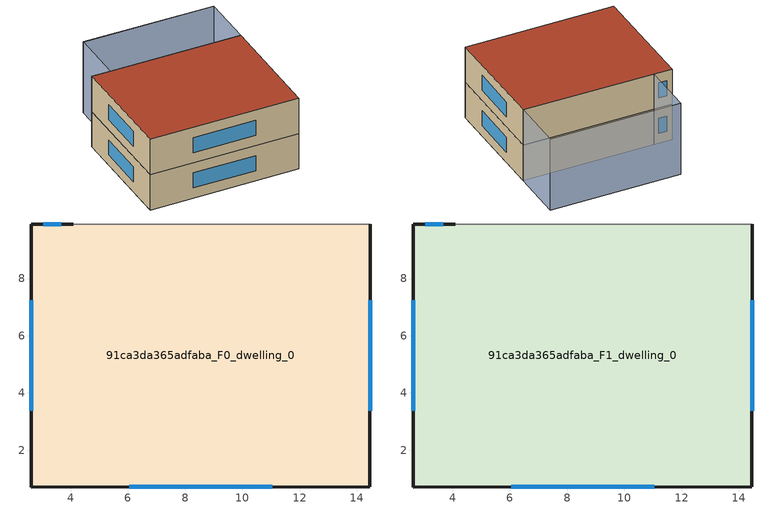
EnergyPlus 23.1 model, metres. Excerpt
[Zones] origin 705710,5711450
91ca3da365adfaba_F0_dwelling_0
 floor ground (EU_floor_Construction): 14.47,9.89 14.46,0.73 2.63,0.72 2.63,9.9 4.1,9.9 z0
 wall outside (EU_wall_Construction): 4.1,9.9 2.63,9.9 2.63,0.72 14.46,0.73 14.47,9.89 z0:3
 wall adiabatic (EU_wall_Construction): 14.47,9.89 4.1,9.9 z0:3
 window (EU_Window_Construction): 2.63,7.25 2.63,3.37 / 3.67,9.9 3.05,9.9 / 14.47,3.38 14.47,7.24 / 6.05,0.72 11.04,0.72 z0.87:2.13
91ca3da365adfaba_F1_dwelling_0
 floor to 91ca3da365adfaba_F0_dwelling_0 (EU_floor_Construction): 14.47,9.89 14.46,0.73 2.63,0.72 2.63,9.9 4.1,9.9 z3
 wall outside (EU_wall_Construction): 4.1,9.9 2.63,9.9 2.63,0.72 14.46,0.73 14.47,9.89 z3:6
 wall adiabatic (EU_wall_Construction): 14.47,9.89 4.1,9.9 z3:6
 window (EU_Window_Construction): 2.63,7.25 2.63,3.37 / 3.67,9.9 3.05,9.9 / 14.47,3.38 14.47,7.24 / 6.05,0.72 11.04,0.72 z3.87:5.13
 roof outside (EU_roof_Construction): 14.46,0.73 14.47,9.89 4.1,9.9 2.63,9.9 2.63,0.72 z6
shading: 14.48,14.14 4.09,14.14 / 14.47,14.16 14.47,9.89 / 14.47,9.89 4.09,9.9 / 4.09,9.9 4.09,14.16 / 4.09,14.16 14.47,14.16 z0:6
[Building]
EU S2 Campaign: North Axis=0; Terrain=City; Solar Distribution=FullExterior
[Site:Location]
London: Latitude=51.5; Longitude=-0.5; Time Zone=0; Elevation=25
[SizingPeriod:WeatherFileDays]
AnnualSizingPeriod: Begin Month=1; Begin Day of Month=1; End Month=12; End Day of Month=31; Day of Week for Start Day=Monday; Use Weather File Daylight Saving Period=No; Use Weather File Rain and Snow Indicators=No
[MATERIAL]
EU_InternalMass_Material: Roughness=MediumRough; Thickness=0.1; Conductivity=1; Density=1800; Specific Heat=900; Thermal Absorptance=0.9; Solar Absorptance=0.7; Visible Absorptance=0.7
[MATERIAL:NOMASS] Roughness=MediumRough; Thermal Absorptance=0.9; Solar Absorptance=0.7; Visible Absorptance=0.7
Name | Thermal Resistance
EU_wall_NoMass | 0.724719
EU_roof_NoMass | 2.98947
EU_floor_NoMass | 2.39157
[WINDOWMATERIAL:SIMPLEGLAZINGSYSTEM]
EU_Window_SimpleGlazing: UFactor=2.63425; Solar Heat Gain Coefficient=0.76; Visible Transmittance=0.76
[CONSTRUCTION]
EU_wall_Construction: EU_wall_NoMass
EU_roof_Construction: EU_roof_NoMass
EU_floor_Construction: EU_floor_NoMass
EU_Window_Construction: EU_Window_SimpleGlazing
EU_InternalMass_Construction: EU_InternalMass_Material
[ZONE] Type=1; Multiplier=1; Ceiling Height=autocalculate; Floor Area=autocalculate; Part of Total Floor Area=Yes
Name | Volume
91ca3da365adfaba_F0_dwelling_0 | 325.832
91ca3da365adfaba_F1_dwelling_0 | 325.833
[INTERNALMASS] Construction=EU_InternalMass_Construction; Surface Area=108.611
Name | Zone or ZoneList
91ca3da365adfaba_F0_dwelling_0_EU_InternalMass | 91ca3da365adfaba_F0_dwelling_0
91ca3da365adfaba_F1_dwelling_0_EU_InternalMass | 91ca3da365adfaba_F1_dwelling_0
[OTHEREQUIPMENT] Fuel Type=Electricity; Design Level Calculation Method=Watts/Area; Power per Zone Floor Area=1; Fraction Latent=0; Fraction Radiant=0; Fraction Lost=0; Carbon Dioxide Generation Rate=0; EndUse Subcategory=EU_Step8_InternalGains
Name | Zone or ZoneList or Space or SpaceList | Schedule
EU_Step8_InternalGain_91ca3da365adfaba_F0_dwelling_0_f000 | 91ca3da365adfaba_F0_dwelling_0 | EU_Step8_GainSchedule_91ca3da365adfaba_F0_dwelling_0_f000
EU_Step8_InternalGain_91ca3da365adfaba_F1_dwelling_0_f000 | 91ca3da365adfaba_F1_dwelling_0 | EU_Step8_GainSchedule_91ca3da365adfaba_F1_dwelling_0_f000
[ZONEVENTILATION:DESIGNFLOWRATE] Schedule=EU_AlwaysOn; Design Flow Rate Calculation Method=AirChanges/Hour; Air Changes per Hour=0.418135; Ventilation Type=Natural; Fan Pressure Rise=0; Fan Total Efficiency=1; Constant Term Coefficient=1; Temperature Term Coefficient=0; Velocity Term Coefficient=0; Velocity Squared Term Coefficient=0; Minimum Indoor Temperature=-100; Maximum Indoor Temperature=100; Delta Temperature=-100; Minimum Outdoor Temperature=-100; Maximum Outdoor Temperature=100; Maximum Wind Speed=40
Name | Zone or ZoneList or Space or SpaceList
EU_ConstantAir_91ca3da365adfaba_F0_dwelling_0 | 91ca3da365adfaba_F0_dwelling_0
EU_ConstantAir_91ca3da365adfaba_F1_dwelling_0 | 91ca3da365adfaba_F1_dwelling_0
[HVACTEMPLATE:THERMOSTAT] Constant Heating Setpoint=20; Constant Cooling Setpoint=50
EU_HeatOnly_91ca3da365adfaba_F0_dwelling_0; EU_HeatOnly_91ca3da365adfaba_F1_dwelling_0
[HVACTEMPLATE:ZONE:IDEALLOADSAIRSYSTEM] System Availability Schedule=EU_AlwaysOn; Maximum Heating Supply Air Temperature=50; Minimum Cooling Supply Air Temperature=13; Maximum Heating Supply Air Humidity Ratio=0.0156; Minimum Cooling Supply Air Humidity Ratio=0.0077; Heating Limit=NoLimit; Cooling Limit=NoLimit; Heating Availability Schedule=EU_AlwaysOn; Cooling Availability Schedule=EU_CoolingOff; Dehumidification Control Type=ConstantSensibleHeatRatio; Cooling Sensible Heat Ratio=0.7; Dehumidification Setpoint=60; Humidification Control Type=None; Humidification Setpoint=30; Outdoor Air Method=None; Outdoor Air Flow Rate per Person=0.00944; Outdoor Air Flow Rate per Zone Floor Area=0; Outdoor Air Flow Rate per Zone=0; Demand Controlled Ventilation Type=None; Outdoor Air Economizer Type=NoEconomizer; Heat Recovery Type=None; Sensible Heat Recovery Effectiveness=0.7; Latent Heat Recovery Effectiveness=0.65
Name | Template Thermostat
91ca3da365adfaba_F0_dwelling_0 | EU_HeatOnly_91ca3da365adfaba_F0_dwelling_0
91ca3da365adfaba_F1_dwelling_0 | EU_HeatOnly_91ca3da365adfaba_F1_dwelling_0
[SIZING:ZONE] Zone Cooling Design Supply Air Temperature Input Method=SupplyAirTemperature; Zone Cooling Design Supply Air Temperature=13; Zone Heating Design Supply Air Temperature Input Method=SupplyAirTemperature; Zone Heating Design Supply Air Temperature=50; Zone Cooling Design Supply Air Humidity Ratio=0.008; Zone Heating Design Supply Air Humidity Ratio=0.008; Cooling Design Air Flow Method=DesignDay; Cooling Design Air Flow Rate=0; Cooling Minimum Air Flow per Zone Floor Area=0.000762; Cooling Minimum Air Flow=0; Cooling Minimum Air Flow Fraction=0.2; Heating Design Air Flow Method=DesignDay; Heating Design Air Flow Rate=0; Heating Maximum Air Flow per Zone Floor Area=0.002032; Heating Maximum Air Flow=0.141576; Heating Maximum Air Flow Fraction=0.3; Account for Dedicated Outdoor Air System=No; Dedicated Outdoor Air System Control Strategy=NeutralSupplyAir; Dedicated Outdoor Air Low Setpoint Temperature for Design=autosize; Dedicated Outdoor Air High Setpoint Temperature for Design=autosize; Zone Load Sizing Method=Sensible Load Only No Latent Load; Zone Latent Cooling Design Supply Air Humidity Ratio Input Method=HumidityRatioDifference; Zone Cooling Design Supply Air Humidity Ratio Difference=0.005; Zone Latent Heating Design Supply Air Humidity Ratio Input Method=HumidityRatioDifference; Zone Humidification Design Supply Air Humidity Ratio Difference=0.005
91ca3da365adfaba_F0_dwelling_0; 91ca3da365adfaba_F1_dwelling_0
[SCHEDULE:CONSTANT]
Name | Hourly Value
EU_AlwaysOn | 1
EU_CoolingOff | 0
[SCHEDULE:FILE] Column Number=1; Rows to Skip at Top=0; Number of Hours of Data=8760; Column Separator=Comma; Interpolate to Timestep=No; Minutes per Item=60; Adjust Schedule for Daylight Savings=Yes
Name | File
EU_Step8_GainSchedule_91ca3da365adfaba_F0_dwelling_0_f000 | ../../schedules/91ca3da365adfaba/91ca3da365adfaba_F0_dwelling_0_f000_gain.csv
EU_Step8_GainSchedule_91ca3da365adfaba_F1_dwelling_0_f000 | ../../schedules/91ca3da365adfaba/91ca3da365adfaba_F1_dwelling_0_f000_gain.csv
